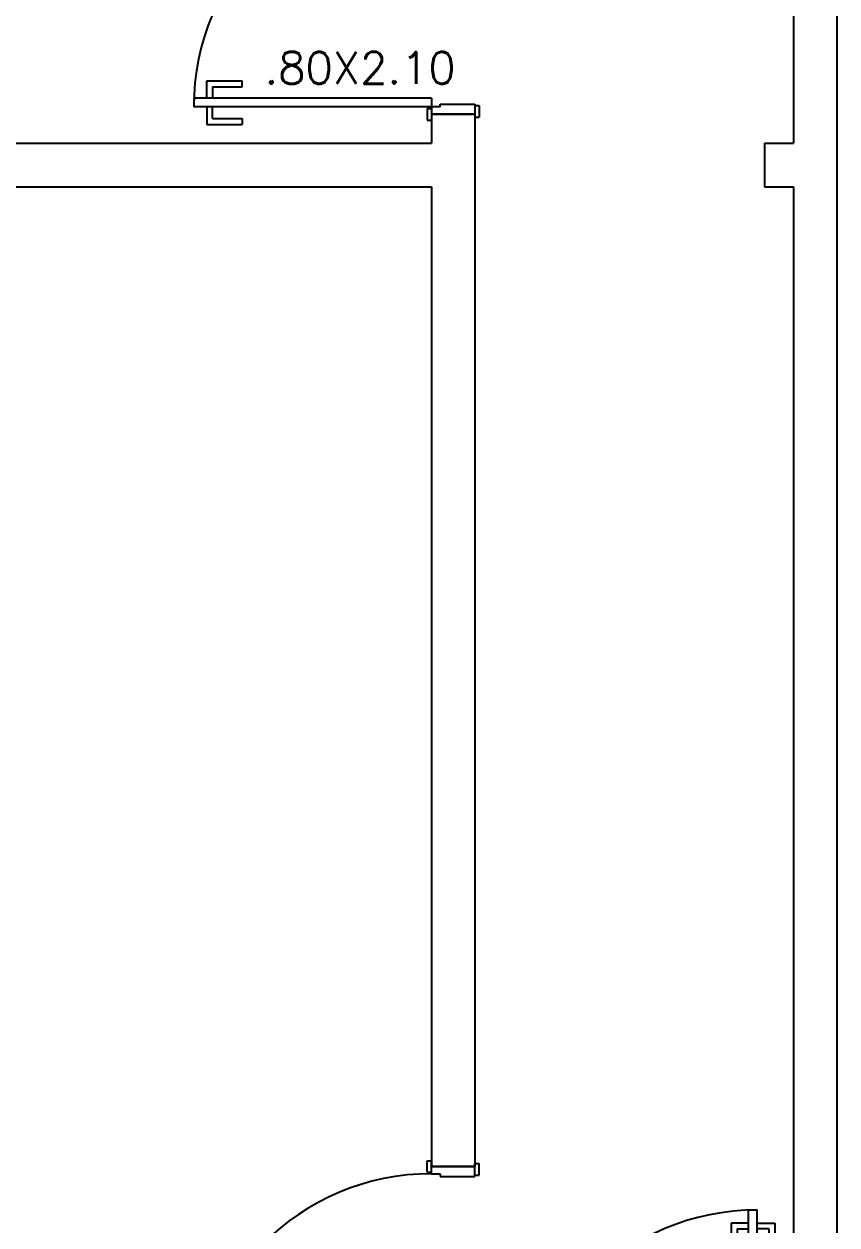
# Model space of a CAD drawing. Extents: x -6 to 123, y -41 to 65.
# Drawn here: x 6.612 to 9.418, y -7.334 to -3.191 of the extents above; entities that cross this region are included whole.
import ezdxf

# ---------------------------------------------------------------- set-up
doc = ezdxf.new("R2010")
doc.units = 0
doc.header["$MEASUREMENT"] = 0
for name, color, linetype in [('P02', 1, 'CONTINUOUS'), ('PAREDE', 5, 'CONTINUOUS'), ('T1', 3, 'CONTINUOUS')]:
    doc.layers.add(name, color=color, linetype=linetype)
doc.styles.add('SIMPLEX', font='simplex.shx', dxfattribs={"width": 1.2})

# ---------------------------------------------------------------- blocks, each defined once
blk = doc.blocks.new('P80-P15E')
at = {"layer": 'P02'}
for p, q in [((-0.055, 0.97), (-0.025, 0.97)), ((-0.055, 0.15), (-0.055, 0.9695)), ((-0.025, 0.12), (-0.025, 0.97)), ((-0.115, 0.925), (-0.115, 0.8025)), ((-0.055, 0.925), (-0.115, 0.925)), ((-0.025, 0.925), (0.035, 0.925)), ((0.035, 0.925), (0.035, 0.8025)), ((-0.095, 0.905), (-0.055, 0.905)), ((-0.095, 0.905), (-0.095, 0.8025)), ((0.015, 0.905), (-0.025, 0.905)), ((0.015, 0.905), (0.015, 0.8025)), ((-0.095, 0.8025), (-0.115, 0.8025)), ((0.015, 0.8025), (0.035, 0.8025)), ((-0.89, 0.165), (-0.89, 0.15)), ((-0.85, 0.165), (-0.89, 0.165)), ((-0.845, 0.15), (-0.89, 0.15)), ((-0.87, 0), (-0.87, 0.15)), ((-0.85, 0.165), (-0.85, 0.15)), ((-0.845, 0.15), (-0.845, 0.12)), ((-0.055, 0.15), (0.02, 0.15)), ((-0.02, 0.165), (-0.02, 0.15)), ((-0.02, 0.165), (0.02, 0.165)), ((0, 0), (0, 0.15)), ((0.02, 0.165), (0.02, 0.15)), ((-0.845, 0.12), (-0.835, 0.12)), ((-0.835, 0.12), (-0.835, 0)), ((-0.035, 0.12), (-0.035, 0)), ((-0.025, 0.12), (-0.035, 0.12)), ((-0.88, 0), (-0.88, -0.015)), ((-0.835, 0), (-0.88, 0)), ((-0.84, 0), (-0.84, -0.015)), ((-0.84, -0.015), (-0.88, -0.015)), ((-0.035, 0), (0.01, 0)), ((-0.03, 0), (-0.03, -0.015)), ((-0.03, -0.015), (0.01, -0.015)), ((0.01, 0), (0.01, -0.015))]:
    blk.add_line(p, q, dxfattribs=at)
blk.add_arc((-0.025, 0.15), 0.82, 90, 180, dxfattribs=at)
blk = doc.blocks.new('P80-P15D')
at = {"layer": 'P02'}
for p, q in [((0.055, 0.97), (0.025, 0.97)), ((0.025, 0.12), (0.025, 0.97)), ((0.055, 0.15), (0.055, 0.9695)), ((0.025, 0.925), (-0.035, 0.925)), ((-0.035, 0.925), (-0.035, 0.8025)), ((0.055, 0.925), (0.115, 0.925)), ((0.115, 0.925), (0.115, 0.8025)), ((-0.015, 0.905), (-0.015, 0.8025)), ((-0.015, 0.905), (0.025, 0.905)), ((0.095, 0.905), (0.055, 0.905)), ((0.095, 0.905), (0.095, 0.8025)), ((-0.015, 0.8025), (-0.035, 0.8025)), ((0.095, 0.8025), (0.115, 0.8025)), ((-0.02, 0.165), (-0.02, 0.15)), ((0.02, 0.165), (-0.02, 0.165)), ((0.055, 0.15), (-0.02, 0.15)), ((0, 0), (0, 0.15)), ((0.02, 0.165), (0.02, 0.15)), ((0.845, 0.15), (0.845, 0.12)), ((0.845, 0.15), (0.89, 0.15)), ((0.85, 0.165), (0.89, 0.165)), ((0.85, 0.165), (0.85, 0.15)), ((0.87, 0), (0.87, 0.15)), ((0.89, 0.165), (0.89, 0.15)), ((0.025, 0.12), (0.035, 0.12)), ((0.035, 0.12), (0.035, 0)), ((0.845, 0.12), (0.835, 0.12)), ((0.835, 0.12), (0.835, 0)), ((0.835, 0), (0.88, 0)), ((0.84, 0), (0.84, -0.015)), ((0.88, 0), (0.88, -0.015)), ((-0.01, 0), (-0.01, -0.015)), ((0.035, 0), (-0.01, 0)), ((0.03, -0.015), (-0.01, -0.015)), ((0.03, 0), (0.03, -0.015)), ((0.84, -0.015), (0.88, -0.015))]:
    blk.add_line(p, q, dxfattribs=at)
blk.add_arc((0.025, 0.15), 0.82, 0, 90, dxfattribs=at)

msp = doc.modelspace()

# ---------------------------------------------------------------- linework, layer by layer
at = {"layer": 'PAREDE'}
for p, q in [((9.4183, 7.7981), (9.4183, -12.4019)), ((9.2683, 4.7981), (9.2683, -3.6019)), ((8.0183, -3.5019), (8.1683, -3.5019)), ((8.0183, -3.5019), (8.0183, -3.6019)), ((8.1683, -3.5019), (8.1683, -7.1319)), ((4.5683, -3.6019), (8.0183, -3.6019)), ((9.1683, -3.6019), (9.1683, -3.7519)), ((9.1683, -3.6019), (9.2683, -3.6019)), ((4.5683, -3.7519), (8.0183, -3.7519)), ((8.0183, -3.7519), (8.0183, -7.1319)), ((9.1683, -3.7519), (9.2683, -3.7519)), ((9.2683, -3.7519), (9.2683, -8.1019)), ((8.0183, -7.1319), (8.1683, -7.1319))]:
    msp.add_line(p, q, dxfattribs=at)

# ---------------------------------------------------------------- block references
at = {"layer": 'PAREDE', "rotation": 90}
for p in [(8.1683, -3.5019), (8.1683, -8.0019)]:
    msp.add_blockref('P80-P15D', p, dxfattribs=at)
at = {"layer": 'PAREDE'}
msp.add_blockref('P80-P15E', (9.1683, -8.2519), dxfattribs=at)

# ---------------------------------------------------------------- texts
at = {"layer": 'T1', "style": 'SIMPLEX'}
msp.add_text('.80X2.10', height=0.11, dxfattribs=at).set_placement((7.4425, -3.397))

doc.saveas('drawing.dxf')
